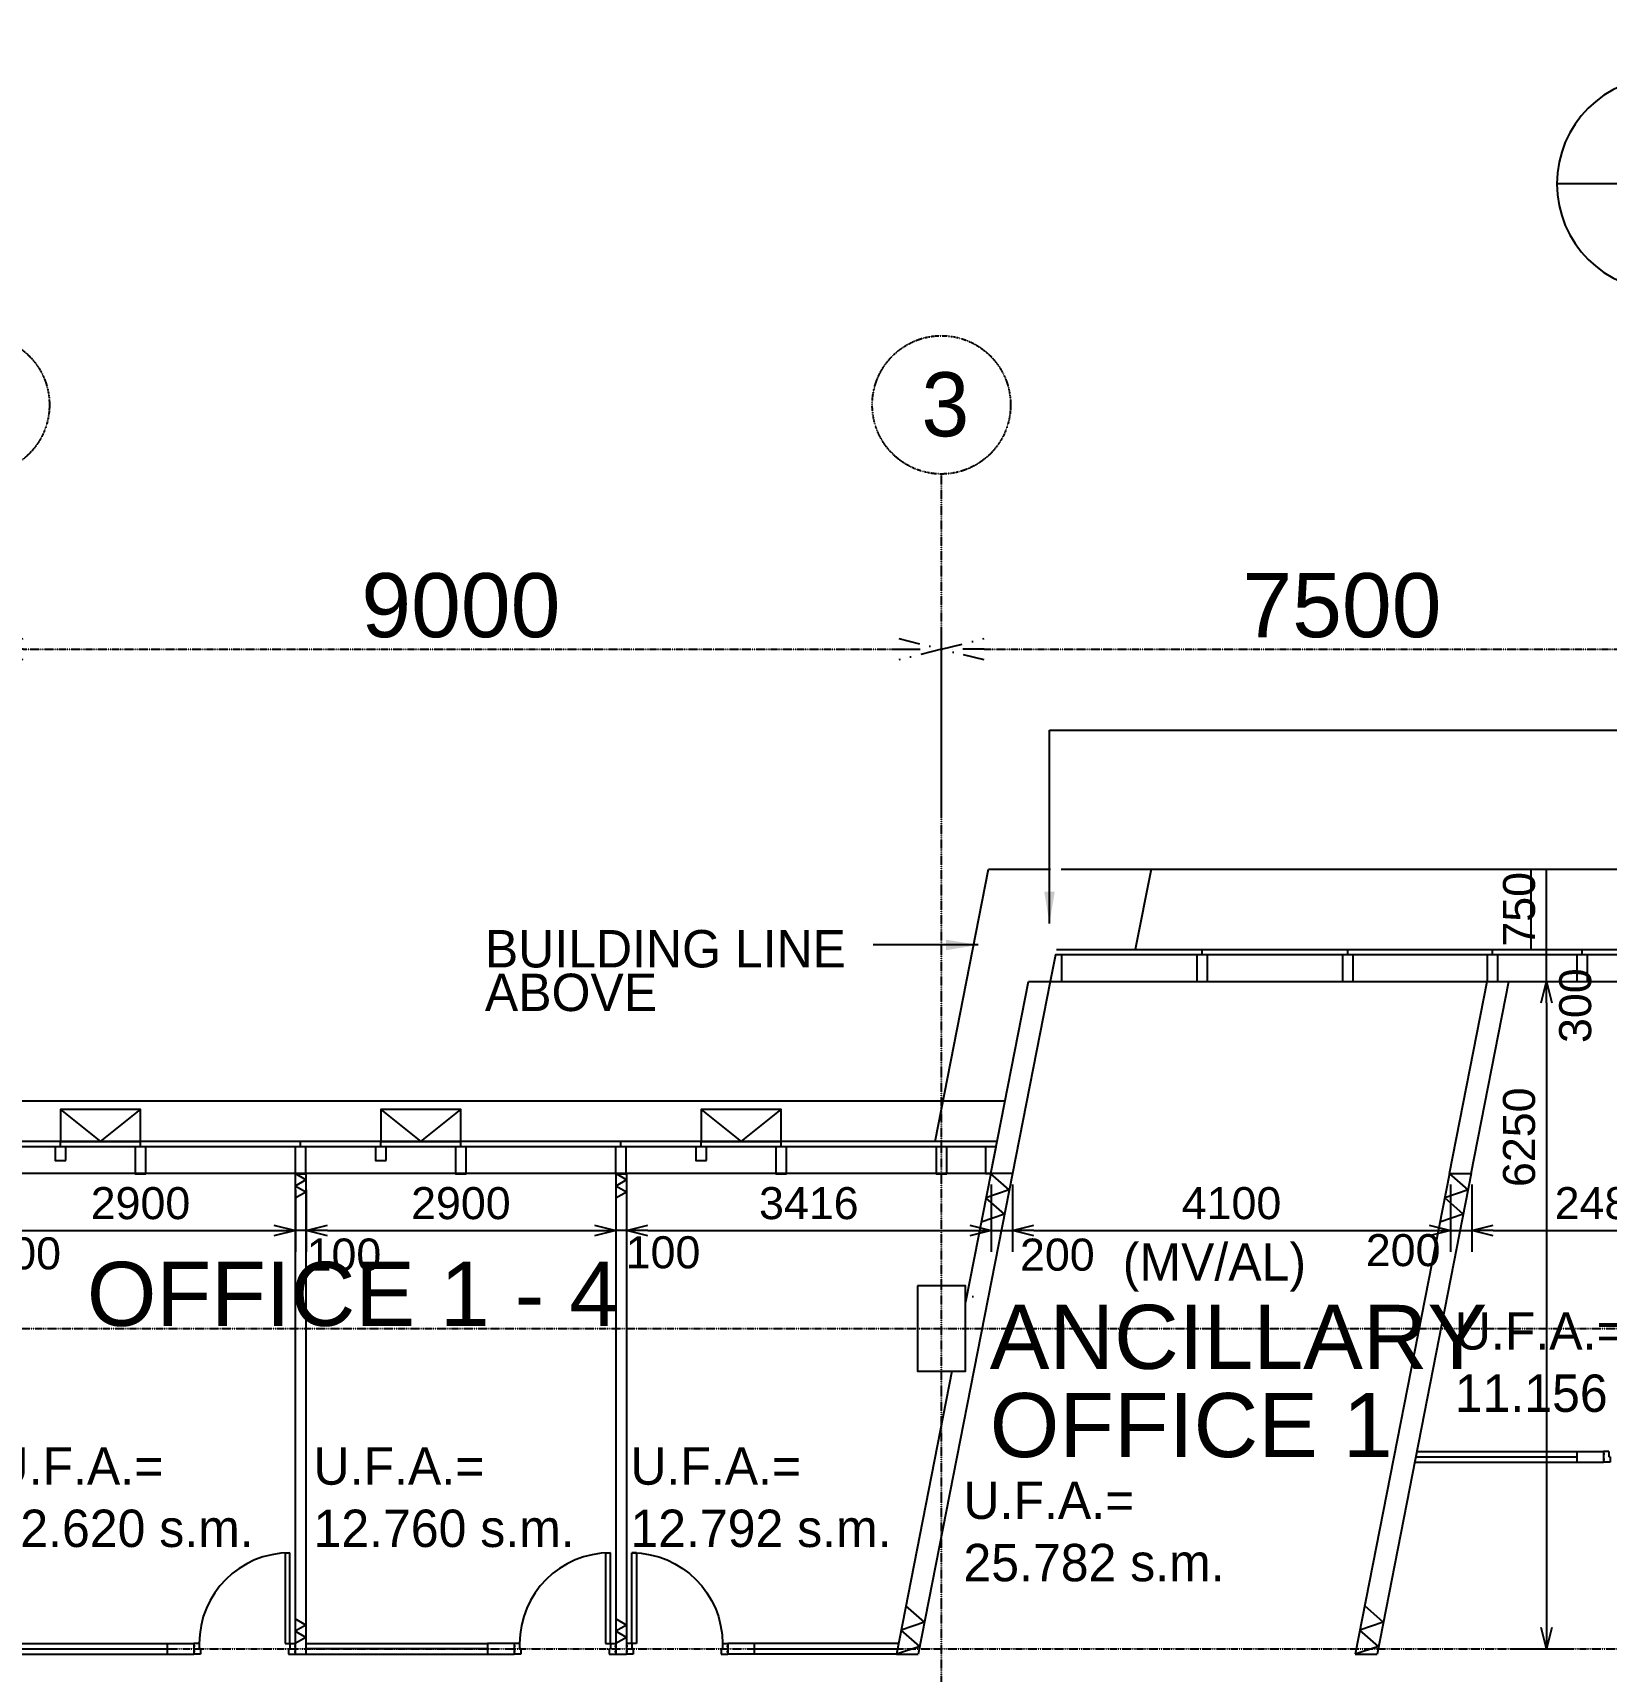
# Model space of a CAD drawing. Header units: millimetres. Extents: x 519 to 50132, y 345 to 55394.
# Drawn here: x 13235 to 27969, y 40055 to 55394 of the extents above; entities that cross this region are included whole.
import ezdxf
from ezdxf.enums import TextEntityAlignment as Align

# ---------------------------------------------------------------- set-up
doc = ezdxf.new("R2010")
doc.units = ezdxf.units.MM
doc.linetypes.add('DASHDOT', pattern=[1, 0.5, -0.25, 0, -0.25])
doc.layers.get('0').update_dxf_attribs({"color": 8})
doc.layers.get('Defpoints').update_dxf_attribs({"color": 8})
for name, color, linetype in [('DLN020__', 8, 'DASHDOT'), ('DLN030', 8, 'Continuous'), ('DLN040__', 8, 'Continuous'), ('DLN041_1', 8, 'Continuous'), ('DLN052__', 8, 'Continuous'), ('DLN061__1', 8, 'Continuous'), ('DLN210__', 8, 'Continuous'), ('DLN220__', 8, 'Continuous'), ('DLN228__', 8, 'Continuous'), ('DLN280__', 8, 'Continuous'), ('DLN314__', 8, 'Continuous'), ('DLN324__', 8, 'Continuous'), ('DLN325__', 8, 'Continuous'), ('FITDOOR', 8, 'Continuous'), ('MARK', 8, 'Continuous')]:
    doc.layers.add(name, color=color, linetype=linetype)
doc.styles.add('A_IAS_GRID$0$Standard', font='txt')
doc.styles.add('ROMANS', font='swissl.ttf')
doc.styles.add('SWIS721LT450', font='swissl.ttf')
doc.styles.add('SWIS721LT750', font='swissl.ttf')
doc.dimstyles.new('INTDIM', dxfattribs={"dimscale": 200, "dimtxt": 2.25, "dimasz": 1.5, "dimexe": 1, "dimexo": 0, "dimgap": 1, "dimtad": 1, "dimdec": 0, "dimrnd": 1, "dimzin": 1, "dimdsep": 46, "dimtxsty": 'SWIS721LT450', "dimcen": 1, "dimclrd": 256, "dimclre": 256, "dimclrt": 256, "dimaunit": 1, "dimadec": 3, "dimazin": 0, "dimtfac": 1, "dimtdec": 0, "dimtix": 1, "dimtmove": 2, "dimatfit": 0, "dimfxl": 1, "dimtolj": 1, "dimtzin": 0, "dimarcsym": 0})

# ---------------------------------------------------------------- blocks, each defined once
blk = doc.blocks.new('DIMARR')
for p, q in [((-1, 0.25), (0, 0)), ((-1, 0), (0, 0)), ((0, 0), (-1, -0.25))]:
    blk.add_line(p, q)
blk = doc.blocks.new('*D240')
at = {"layer": 'Defpoints', "color": 0, "transparency": 16777216}
for p in [(21744, 49623), (12744, 47915), (21744, 47915)]:
    blk.add_point(p, dxfattribs=at)
at = {"layer": 'DLN020__', "lineweight": -2, "transparency": 16777216}
for p, q in [((12744, 48115), (12744, 49823)), ((21744, 48115), (21744, 49823)), ((13144, 49623), (21344, 49623))]:
    blk.add_line(p, q, dxfattribs=at)
at = {"layer": 'DLN020__', "lineweight": -2, "transparency": 16777216, "xscale": 400, "yscale": 400, "zscale": 400, "rotation": 180}
blk.add_blockref('DIMARR', (12744, 49623), dxfattribs=at)
at = {"layer": 'DLN020__', "lineweight": -2, "transparency": 16777216, "xscale": 400, "yscale": 400, "zscale": 400}
blk.add_blockref('DIMARR', (21744, 49623), dxfattribs=at)
at = {"layer": 'DLN020__', "transparency": 16777216, "insert": (17244, 50031), "char_height": 600, "attachment_point": 5, "style": 'SWIS721LT450'}
blk.add_mtext('\\A1;9000', dxfattribs=at)
blk = doc.blocks.new('*D241')
at = {"layer": 'Defpoints', "color": 0, "transparency": 16777216}
for p in [(29244, 49623), (29244, 48215), (21744, 47915)]:
    blk.add_point(p, dxfattribs=at)
at = {"layer": 'DLN020__', "lineweight": -2, "transparency": 16777216}
for p, q in [((21744, 48115), (21744, 49823)), ((29244, 48415), (29244, 49823)), ((22144, 49623), (28844, 49623))]:
    blk.add_line(p, q, dxfattribs=at)
at = {"layer": 'DLN020__', "lineweight": -2, "transparency": 16777216, "xscale": 400, "yscale": 400, "zscale": 400, "rotation": 180}
blk.add_blockref('DIMARR', (21744, 49623), dxfattribs=at)
at = {"layer": 'DLN020__', "lineweight": -2, "transparency": 16777216, "xscale": 400, "yscale": 400, "zscale": 400}
blk.add_blockref('DIMARR', (29244, 49623), dxfattribs=at)
at = {"layer": 'DLN020__', "transparency": 16777216, "insert": (25494, 50031), "char_height": 600, "attachment_point": 5, "style": 'SWIS721LT450'}
blk.add_mtext('\\A1;7500', dxfattribs=at)
blk = doc.blocks.new('*D266')
at = {"layer": 'Defpoints', "color": 0, "transparency": 16777216}
for p in [(12694, 44763), (12794, 44763), (12694, 44181)]:
    blk.add_point(p, dxfattribs=at)
at = {"layer": 'DLN030', "lineweight": -2, "transparency": 16777216}
for p, q in [((12694, 44563), (12694, 43981)), ((12794, 44563), (12794, 43981)), ((12794, 44181), (12694, 44181))]:
    blk.add_line(p, q, dxfattribs=at)
at = {"layer": 'DLN030', "transparency": 16777216, "insert": (13150, 43965), "char_height": 300, "attachment_point": 5, "style": 'SWIS721LT450'}
blk.add_mtext('\\A1;100', dxfattribs=at)
blk = doc.blocks.new('*D267')
at = {"layer": 'Defpoints', "color": 0, "transparency": 16777216}
for p in [(12794, 44763), (15694, 44763), (15694, 44181)]:
    blk.add_point(p, dxfattribs=at)
at = {"layer": 'DLN030', "lineweight": -2, "transparency": 16777216}
for p, q in [((12794, 44563), (12794, 43981)), ((15694, 44563), (15694, 43981)), ((12994, 44181), (15494, 44181))]:
    blk.add_line(p, q, dxfattribs=at)
at = {"layer": 'DLN030', "lineweight": -2, "transparency": 16777216, "xscale": 200, "yscale": 200, "zscale": 200, "rotation": 180}
blk.add_blockref('DIMARR', (12794, 44181), dxfattribs=at)
at = {"layer": 'DLN030', "lineweight": -2, "transparency": 16777216, "xscale": 200, "yscale": 200, "zscale": 200}
blk.add_blockref('DIMARR', (15694, 44181), dxfattribs=at)
at = {"layer": 'DLN030', "transparency": 16777216, "insert": (14244, 44435), "char_height": 300, "attachment_point": 5, "style": 'SWIS721LT450'}
blk.add_mtext('\\A1;2900', dxfattribs=at)
blk = doc.blocks.new('*D268')
at = {"layer": 'Defpoints', "color": 0, "transparency": 16777216}
for p in [(15694, 44763), (15794, 44763), (15694, 44181)]:
    blk.add_point(p, dxfattribs=at)
at = {"layer": 'DLN030', "lineweight": -2, "transparency": 16777216}
for p, q in [((15694, 44563), (15694, 43981)), ((15794, 44563), (15794, 43981)), ((15794, 44181), (15694, 44181))]:
    blk.add_line(p, q, dxfattribs=at)
at = {"layer": 'DLN030', "transparency": 16777216, "insert": (16149, 43954), "char_height": 300, "attachment_point": 5, "style": 'SWIS721LT450'}
blk.add_mtext('\\A1;100', dxfattribs=at)
blk = doc.blocks.new('*D269')
at = {"layer": 'Defpoints', "color": 0, "transparency": 16777216}
for p in [(15794, 44763), (18694, 44763), (18694, 44181)]:
    blk.add_point(p, dxfattribs=at)
at = {"layer": 'DLN030', "lineweight": -2, "transparency": 16777216}
for p, q in [((15794, 44563), (15794, 43981)), ((18694, 44563), (18694, 43981)), ((15994, 44181), (18494, 44181))]:
    blk.add_line(p, q, dxfattribs=at)
at = {"layer": 'DLN030', "lineweight": -2, "transparency": 16777216, "xscale": 200, "yscale": 200, "zscale": 200, "rotation": 180}
blk.add_blockref('DIMARR', (15794, 44181), dxfattribs=at)
at = {"layer": 'DLN030', "lineweight": -2, "transparency": 16777216, "xscale": 200, "yscale": 200, "zscale": 200}
blk.add_blockref('DIMARR', (18694, 44181), dxfattribs=at)
at = {"layer": 'DLN030', "transparency": 16777216, "insert": (17244, 44435), "char_height": 300, "attachment_point": 5, "style": 'SWIS721LT450'}
blk.add_mtext('\\A1;2900', dxfattribs=at)
blk = doc.blocks.new('*D270')
at = {"layer": 'Defpoints', "color": 0, "transparency": 16777216}
for p in [(18694, 44763), (18794, 44763), (18694, 44181)]:
    blk.add_point(p, dxfattribs=at)
at = {"layer": 'DLN030', "lineweight": -2, "transparency": 16777216}
for p, q in [((18694, 44563), (18694, 43981)), ((18794, 44563), (18794, 43981)), ((18794, 44181), (18694, 44181))]:
    blk.add_line(p, q, dxfattribs=at)
at = {"layer": 'DLN030', "transparency": 16777216, "insert": (19137, 43975), "char_height": 300, "attachment_point": 5, "style": 'SWIS721LT450'}
blk.add_mtext('\\A1;100', dxfattribs=at)
blk = doc.blocks.new('*D271')
at = {"layer": 'Defpoints', "color": 0, "transparency": 16777216}
for p in [(18794, 44763), (22210, 44763), (22210, 44181)]:
    blk.add_point(p, dxfattribs=at)
at = {"layer": 'DLN030', "lineweight": -2, "transparency": 16777216}
for p, q in [((18794, 44563), (18794, 43981)), ((22210, 44563), (22210, 43981)), ((18994, 44181), (22010, 44181))]:
    blk.add_line(p, q, dxfattribs=at)
at = {"layer": 'DLN030', "lineweight": -2, "transparency": 16777216, "xscale": 200, "yscale": 200, "zscale": 200, "rotation": 180}
blk.add_blockref('DIMARR', (18794, 44181), dxfattribs=at)
at = {"layer": 'DLN030', "lineweight": -2, "transparency": 16777216, "xscale": 200, "yscale": 200, "zscale": 200}
blk.add_blockref('DIMARR', (22210, 44181), dxfattribs=at)
at = {"layer": 'DLN030', "transparency": 16777216, "insert": (20502, 44435), "char_height": 300, "attachment_point": 5, "style": 'SWIS721LT450'}
blk.add_mtext('\\A1;3416', dxfattribs=at)
blk = doc.blocks.new('*D272')
at = {"layer": 'Defpoints', "color": 0, "transparency": 16777216}
for p in [(26710, 44763), (29194, 44763), (29194, 44181)]:
    blk.add_point(p, dxfattribs=at)
at = {"layer": 'DLN030', "lineweight": -2, "transparency": 16777216}
for p, q in [((26710, 44563), (26710, 43981)), ((29194, 44563), (29194, 43981)), ((26910, 44181), (28994, 44181))]:
    blk.add_line(p, q, dxfattribs=at)
at = {"layer": 'DLN030', "lineweight": -2, "transparency": 16777216, "xscale": 200, "yscale": 200, "zscale": 200, "rotation": 180}
blk.add_blockref('DIMARR', (26710, 44181), dxfattribs=at)
at = {"layer": 'DLN030', "lineweight": -2, "transparency": 16777216, "xscale": 200, "yscale": 200, "zscale": 200}
blk.add_blockref('DIMARR', (29194, 44181), dxfattribs=at)
at = {"layer": 'DLN030', "transparency": 16777216, "insert": (27952, 44435), "char_height": 300, "attachment_point": 5, "style": 'SWIS721LT450'}
blk.add_mtext('\\A1;2484', dxfattribs=at)
blk = doc.blocks.new('*D339')
at = {"layer": 'Defpoints', "color": 0, "transparency": 16777216}
for p in [(22210, 44813), (22410, 44813), (22410, 44181)]:
    blk.add_point(p, dxfattribs=at)
at = {"layer": 'DLN030', "lineweight": -2, "transparency": 16777216}
for p, q in [((22210, 44613), (22210, 43981)), ((22410, 44613), (22410, 43981)), ((22210, 44181), (22410, 44181))]:
    blk.add_line(p, q, dxfattribs=at)
at = {"layer": 'DLN030', "transparency": 16777216, "insert": (22829, 43953), "char_height": 300, "attachment_point": 5, "style": 'SWIS721LT450'}
blk.add_mtext('\\A1;200', dxfattribs=at)
blk = doc.blocks.new('*D340')
at = {"layer": 'Defpoints', "color": 0, "transparency": 16777216}
for p in [(22410, 44813), (26510, 44813), (26510, 44181)]:
    blk.add_point(p, dxfattribs=at)
at = {"layer": 'DLN030', "lineweight": -2, "transparency": 16777216}
for p, q in [((22410, 44613), (22410, 43981)), ((26510, 44613), (26510, 43981)), ((22610, 44181), (26310, 44181))]:
    blk.add_line(p, q, dxfattribs=at)
at = {"layer": 'DLN030', "lineweight": -2, "transparency": 16777216, "xscale": 200, "yscale": 200, "zscale": 200, "rotation": 180}
blk.add_blockref('DIMARR', (22410, 44181), dxfattribs=at)
at = {"layer": 'DLN030', "lineweight": -2, "transparency": 16777216, "xscale": 200, "yscale": 200, "zscale": 200}
blk.add_blockref('DIMARR', (26510, 44181), dxfattribs=at)
at = {"layer": 'DLN030', "transparency": 16777216, "insert": (24460, 44435), "char_height": 300, "attachment_point": 5, "style": 'SWIS721LT450'}
blk.add_mtext('\\A1;4100', dxfattribs=at)
blk = doc.blocks.new('*D341')
at = {"layer": 'Defpoints', "color": 0, "transparency": 16777216}
for p in [(26510, 44813), (26710, 44813), (26710, 44181)]:
    blk.add_point(p, dxfattribs=at)
at = {"layer": 'DLN030', "lineweight": -2, "transparency": 16777216}
for p, q in [((26510, 44613), (26510, 43981)), ((26710, 44613), (26710, 43981)), ((26510, 44181), (26710, 44181))]:
    blk.add_line(p, q, dxfattribs=at)
at = {"layer": 'DLN030', "transparency": 16777216, "insert": (26067, 43995), "char_height": 300, "attachment_point": 5, "style": 'SWIS721LT450'}
blk.add_mtext('\\A1;200', dxfattribs=at)
blk = doc.blocks.new('*D351')
at = {"layer": 'Defpoints', "color": 0, "transparency": 16777216}
for p in [(26873, 46513), (26873, 40263), (27408, 40263)]:
    blk.add_point(p, dxfattribs=at)
at = {"layer": 'DLN030', "lineweight": -2, "transparency": 16777216}
for p, q in [((27073, 46513), (27608, 46513)), ((27408, 46313), (27408, 40463)), ((27073, 40263), (27608, 40263))]:
    blk.add_line(p, q, dxfattribs=at)
at = {"layer": 'DLN030', "lineweight": -2, "transparency": 16777216, "xscale": 200, "yscale": 200, "zscale": 200}
for p, rotation in [((27408, 46513), 90), ((27408, 40263), 270)]:
    blk.add_blockref('DIMARR', p, dxfattribs=dict(at, rotation=rotation))
at = {"layer": 'DLN030', "transparency": 16777216, "insert": (27154, 45054), "char_height": 300, "attachment_point": 5, "rotation": 90, "style": 'SWIS721LT450'}
blk.add_mtext('\\A1;6250', dxfattribs=at)
blk = doc.blocks.new('*D352')
at = {"layer": 'Defpoints', "color": 0, "transparency": 16777216}
for p in [(26873, 46813), (27408, 46813), (26873, 46513)]:
    blk.add_point(p, dxfattribs=at)
at = {"layer": 'DLN030', "lineweight": -2, "transparency": 16777216}
for p, q in [((27073, 46813), (27608, 46813)), ((27408, 46513), (27408, 46813)), ((27073, 46513), (27608, 46513))]:
    blk.add_line(p, q, dxfattribs=at)
at = {"layer": 'DLN030', "transparency": 16777216, "insert": (27680, 46286), "char_height": 300, "attachment_point": 5, "rotation": 90, "style": 'SWIS721LT450'}
blk.add_mtext('\\A1;300', dxfattribs=at)
blk = doc.blocks.new('*D353')
at = {"layer": 'Defpoints', "color": 0, "transparency": 16777216}
for p in [(26873, 47563), (27408, 47563), (26873, 46813)]:
    blk.add_point(p, dxfattribs=at)
at = {"layer": 'DLN030', "lineweight": -2, "transparency": 16777216}
for p, q in [((27073, 47563), (27608, 47563)), ((27408, 46813), (27408, 47563)), ((27073, 46813), (27608, 46813))]:
    blk.add_line(p, q, dxfattribs=at)
at = {"layer": 'DLN030', "transparency": 16777216, "insert": (27154, 47188), "char_height": 300, "attachment_point": 5, "rotation": 90, "style": 'SWIS721LT450'}
blk.add_mtext('\\A1;750', dxfattribs=at)
blk = doc.blocks.new('DR1CR2')
at = {"layer": 'FITDOOR'}
for p, q in [((-50, 0), (-50, -50)), ((-50, 0), (0, 0)), ((0, 0), (0, -25)), ((-62.5, -50), (-50, -50)), ((-62.5, -50), (-62.5, -100)), ((-62.5, -100), (0, -100)), ((-12, -25), (0, -25)), ((-12, -75), (0, -75)), ((0, -75), (0, -100))]:
    blk.add_line(p, q, dxfattribs=at)
blk = doc.blocks.new('DR1AD')
at = {"layer": 'FITDOOR'}
for p, q in [((-45, 1), (0, 1)), ((-45, 1), (-45, 0)), ((0, 0), (0, 1)), ((-45, 0), (0, 0))]:
    blk.add_line(p, q, dxfattribs=at)
blk = doc.blocks.new('DR1AM')
at = {"layer": 'FITDOOR'}
blk.add_arc((0, 0), 1, 90, 180, dxfattribs=at)
blk = doc.blocks.new('DR1CL2')
at = {"layer": 'FITDOOR'}
for p, q in [((50, 0), (0, 0)), ((0, 0), (0, -25)), ((50, 0), (50, -50)), ((12, -25), (0, -25)), ((0, -75), (0, -100)), ((12, -75), (0, -75)), ((62.5, -100), (0, -100)), ((62.5, -50), (50, -50)), ((62.5, -50), (62.5, -100))]:
    blk.add_line(p, q, dxfattribs=at)
blk = doc.blocks.new('*X35')
for p, q in [((75812, 55112), (75922, 55112)), ((75825, 55125), (75922, 55125)), ((75837, 55138), (75922, 55138)), ((75850, 55150), (75922, 55150)), ((75862, 55162), (75922, 55162)), ((75875, 55175), (75922, 55175)), ((75887, 55188), (75922, 55188)), ((75900, 55200), (75922, 55200)), ((75912, 55212), (75922, 55212)), ((75700, 55000), (75922, 55000)), ((75712, 55012), (75922, 55012)), ((75725, 55025), (75922, 55025)), ((75737, 55038), (75922, 55038)), ((75750, 55050), (75922, 55050)), ((75762, 55062), (75922, 55062)), ((75775, 55075), (75922, 55075)), ((75787, 55088), (75922, 55088)), ((75800, 55100), (75922, 55100)), ((75587, 54888), (75732, 54888)), ((75600, 54900), (75788, 54900)), ((75612, 54912), (75922, 54912)), ((75625, 54925), (75922, 54925)), ((75637, 54938), (75922, 54938)), ((75650, 54950), (75922, 54950)), ((75662, 54962), (75922, 54962)), ((75675, 54975), (75922, 54975)), ((75687, 54988), (75922, 54988)), ((75462, 54762), (75473, 54762)), ((75475, 54775), (75490, 54775)), ((75487, 54788), (75508, 54788)), ((75500, 54800), (75528, 54800)), ((75512, 54812), (75549, 54812)), ((75525, 54825), (75571, 54825)), ((75537, 54838), (75596, 54838)), ((75550, 54850), (75623, 54850)), ((75562, 54862), (75654, 54862)), ((75575, 54875), (75689, 54875)), ((75350, 54650), (75353, 54650)), ((75362, 54662), (75364, 54662)), ((75375, 54675), (75375, 54675)), ((75400, 54700), (75400, 54700)), ((75412, 54712), (75413, 54712)), ((75425, 54725), (75427, 54725)), ((75437, 54738), (75441, 54738)), ((75450, 54750), (75457, 54750)), ((75237, 54538), (75273, 54538)), ((75250, 54550), (75280, 54550)), ((75262, 54562), (75288, 54562)), ((75275, 54575), (75296, 54575)), ((75287, 54588), (75305, 54588)), ((75300, 54600), (75313, 54600)), ((75312, 54612), (75323, 54612)), ((75325, 54625), (75332, 54625)), ((75337, 54638), (75342, 54638)), ((75125, 54425), (75220, 54425)), ((75137, 54438), (75225, 54438)), ((75150, 54450), (75230, 54450)), ((75162, 54462), (75235, 54462)), ((75175, 54475), (75241, 54475)), ((75187, 54488), (75247, 54488)), ((75200, 54500), (75253, 54500)), ((75212, 54512), (75259, 54512)), ((75225, 54525), (75266, 54525)), ((75012, 54312), (75188, 54312)), ((75025, 54325), (75190, 54325)), ((75037, 54338), (75193, 54338)), ((75050, 54350), (75196, 54350)), ((75062, 54362), (75200, 54362)), ((75075, 54375), (75203, 54375)), ((75087, 54388), (75207, 54388)), ((75100, 54400), (75211, 54400)), ((75112, 54412), (75215, 54412)), ((74887, 54188), (75173, 54188)), ((74900, 54200), (75173, 54200)), ((74912, 54212), (75174, 54212)), ((74925, 54225), (75175, 54225)), ((74937, 54238), (75176, 54238)), ((74950, 54250), (75178, 54250)), ((74962, 54262), (75179, 54262)), ((74975, 54275), (75181, 54275)), ((74987, 54288), (75183, 54288)), ((75000, 54300), (75185, 54300)), ((74862, 54162), (75172, 54162)), ((74874, 54150), (75172, 54150)), ((74875, 54175), (75172, 54175)), ((74886, 54138), (75173, 54138)), ((74899, 54125), (75173, 54125)), ((74911, 54112), (75174, 54112)), ((74924, 54100), (75175, 54100)), ((74936, 54088), (75176, 54088)), ((74949, 54075), (75177, 54075)), ((74961, 54062), (75179, 54062)), ((74974, 54050), (75181, 54050)), ((74986, 54038), (75183, 54038)), ((74999, 54025), (75185, 54025)), ((75011, 54012), (75187, 54012)), ((75024, 54000), (75190, 54000)), ((75036, 53988), (75193, 53988)), ((75049, 53975), (75196, 53975)), ((75061, 53962), (75199, 53962)), ((75074, 53950), (75203, 53950)), ((75086, 53938), (75207, 53938)), ((75099, 53925), (75211, 53925)), ((75111, 53912), (75215, 53912)), ((75124, 53900), (75220, 53900)), ((75136, 53888), (75224, 53888)), ((75149, 53875), (75229, 53875)), ((75161, 53862), (75235, 53862)), ((75174, 53850), (75240, 53850)), ((75186, 53838), (75246, 53838)), ((75199, 53825), (75252, 53825)), ((75211, 53812), (75259, 53812)), ((75224, 53800), (75266, 53800)), ((75236, 53788), (75273, 53788)), ((75249, 53775), (75280, 53775)), ((75261, 53762), (75288, 53762)), ((75274, 53750), (75296, 53750)), ((75286, 53738), (75304, 53738)), ((75299, 53725), (75313, 53725)), ((75311, 53712), (75322, 53712)), ((75324, 53700), (75332, 53700)), ((75336, 53688), (75342, 53688)), ((75349, 53675), (75352, 53675)), ((75361, 53662), (75363, 53662)), ((75374, 53650), (75374, 53650)), ((75399, 53625), (75399, 53625)), ((75411, 53612), (75412, 53612)), ((75424, 53600), (75426, 53600)), ((75436, 53588), (75440, 53588)), ((75449, 53575), (75456, 53575)), ((75461, 53562), (75472, 53562)), ((75474, 53550), (75489, 53550)), ((75486, 53538), (75507, 53538)), ((75499, 53525), (75527, 53525)), ((75511, 53512), (75548, 53512)), ((75524, 53500), (75570, 53500)), ((75536, 53488), (75595, 53488)), ((75549, 53475), (75622, 53475)), ((75561, 53462), (75652, 53462)), ((75574, 53450), (75687, 53450)), ((75586, 53438), (75729, 53438)), ((75599, 53425), (75784, 53425)), ((75611, 53412), (75900, 53412)), ((75624, 53400), (75922, 53400)), ((75636, 53388), (75922, 53388)), ((75649, 53375), (75922, 53375)), ((75661, 53362), (75922, 53362)), ((75674, 53350), (75922, 53350)), ((75686, 53338), (75922, 53338)), ((75699, 53325), (75922, 53325)), ((75711, 53312), (75922, 53312)), ((75724, 53300), (75922, 53300)), ((75736, 53288), (75922, 53288)), ((75749, 53275), (75922, 53275)), ((75761, 53262), (75922, 53262)), ((75774, 53250), (75922, 53250)), ((75786, 53238), (75922, 53238)), ((75799, 53225), (75922, 53225)), ((75811, 53212), (75922, 53212)), ((75824, 53200), (75922, 53200)), ((75836, 53188), (75922, 53188)), ((75849, 53175), (75922, 53175)), ((75861, 53162), (75922, 53162)), ((75874, 53150), (75922, 53150)), ((75886, 53138), (75922, 53138)), ((75899, 53125), (75922, 53125)), ((75911, 53112), (75922, 53112))]:
    blk.add_line(p, q)
blk = doc.blocks.new('SECUR')
at = {"layer": 'MARK'}
for p, q in [((0, 3.414), (0, 3)), ((1.414, 2), (0, 3.414)), ((1, 2), (-1, 2)), ((1.414, 2), (0, 0.586)), ((0, 1), (0, 0))]:
    blk.add_line(p, q, dxfattribs=at)
for start, end in [(90, 270), (270, 90)]:
    blk.add_arc((0, 2), 1, start, end, dxfattribs=at)
at = {"layer": 'MARK', "xscale": 0.001333333333604969, "yscale": 0.001333333333604969, "zscale": 0.001333333333604969, "rotation": 180}
blk.add_blockref('*X35', (101.23, 74.216), dxfattribs=at)
at = {"layer": 'MARK', "style": 'ROMANS'}
for tag, height, p in [('SECUR1', 0.8, (0, 2.5)), ('SECUR2', 0.267, (0, 1.5))]:
    blk.add_attdef(tag, text='', height=height, dxfattribs=at).set_placement(p, align=Align.MIDDLE)
blk = doc.blocks.new('MAGENTA')
at = {"layer": 'DLN314__'}
blk.add_line((-212508, -468222), (-212508, -468172), dxfattribs=at)
blk.add_lwpolyline([(-212458, -468472), (-212458, -468222), (-212558, -468222), (-212558, -468472)], close=True, dxfattribs=at)
blk = doc.blocks.new('w')
at = {"layer": 'DLN061__1'}
for p, q in [((-380707, -515975), (-380854, -515719)), ((-380707, -515975), (-380559, -515719)), ((-380411, -515975), (-380559, -515719)), ((-380411, -515975), (-380263, -515719))]:
    blk.add_line(p, q, dxfattribs=at)
blk = doc.blocks.new('A$C75032E79')
at = {"layer": 'DLN314__', "ltscale": 0.05}
blk.add_lwpolyline([(-750, 0), (0, 0), (0, 300), (-750, 300)], close=True, dxfattribs=at)
blk.add_lwpolyline([(-750, 300), (-375, 0), (0, 300)], dxfattribs=at)
blk = doc.blocks.new('MAGETA-2')
at = {"layer": 'DLN314__'}
blk.add_line((-211908, -468637), (-211908, -468587), dxfattribs=at)
blk.add_lwpolyline([(-211858, -468762), (-211858, -468637), (-211958, -468637), (-211958, -468762)], close=True, dxfattribs=at)

msp = doc.modelspace()

# ---------------------------------------------------------------- linework, layer by layer
at = {"layer": 'DLN020__'}
for p, q in [((21743.8, 4513.1), (21743.8, 51263.1)), ((1814.6, 43263.1), (45493.8, 43263.1)), ((1814.6, 40263.1), (45493.8, 40263.1))]:
    msp.add_line(p, q, dxfattribs=at)
for centre in [(12743.8, 51910.7), (21743.8, 51910.7)]:
    msp.add_circle(centre, 647.6, dxfattribs=at)
at = {"layer": 'DLN210__'}
for p, q in [((22863.8, 47563.1), (38143.8, 47563.1)), ((23706.3, 47563.1), (23559.2, 46813.1)), ((27265.3, 46813.1), (27265.3, 47563.1))]:
    msp.add_line(p, q, dxfattribs=at)
at = {"layer": 'DLN220__', "ltscale": 0.05}
for p, q in [((21683.8, 45013.1), (22183.8, 47563.1)), ((22183.8, 47563.1), (22763.8, 47563.1)), ((21322.6, 40213.1), (21526.4, 40213.1))]:
    msp.add_line(p, q, dxfattribs=at)
at = {"layer": 'DLN220__'}
for p, q in [((15693.8, 44713.1), (15693.8, 40213.1)), ((15793.8, 44713.1), (15793.8, 40213.1)), ((18693.8, 44713.1), (18693.8, 40213.1)), ((18793.8, 44713.1), (18793.8, 40213.1)), ((22408.8, 44713.1), (21526.4, 40213.1)), ((22205, 44713.1), (21968.8, 43508.6)), ((26501.1, 44713.1), (25618.8, 40213.1)), ((26705, 44713.1), (25822.6, 40213.1)), ((21842.2, 42863.1), (21322.6, 40213.1)), ((27693.8, 42113.1), (27943.8, 42113.1)), ((27693.8, 42113.1), (27693.8, 42013.1)), ((27943.8, 42113.1), (27943.8, 42013.1)), ((27943.8, 42113.1), (27943.8, 42013.1)), ((27943.8, 42113.1), (27943.8, 42013.1)), ((27693.8, 42013.1), (27943.8, 42013.1)), ((14493.8, 40313.1), (14743.8, 40313.1)), ((14493.8, 40313.1), (14493.8, 40213.1)), ((14493.8, 40213.1), (14743.8, 40213.1)), ((14743.8, 40313.1), (14743.8, 40213.1)), ((14743.8, 40313.1), (14743.8, 40213.1)), ((15693.8, 40213.1), (15793.8, 40213.1)), ((17493.8, 40313.1), (17493.8, 40213.1)), ((17743.8, 40313.1), (17493.8, 40313.1)), ((17493.8, 40213.1), (17743.8, 40213.1)), ((17743.8, 40313.1), (17743.8, 40213.1)), ((17743.8, 40313.1), (17743.8, 40213.1)), ((18693.8, 40213.1), (18793.8, 40213.1)), ((19743.8, 40313.1), (19743.8, 40213.1)), ((19993.8, 40313.1), (19743.8, 40313.1)), ((19743.8, 40313.1), (19743.8, 40213.1)), ((19993.8, 40213.1), (19743.8, 40213.1)), ((19993.8, 40213.1), (19993.8, 40313.1)), ((25618.8, 40213.1), (25822.6, 40213.1))]:
    msp.add_line(p, q, dxfattribs=at)
at = {"layer": 'DLN228__'}
msp.add_lwpolyline([(22031.1, 43563.1), (22043.8, 43563.1)], dxfattribs=at)
at = {"layer": 'DLN280__'}
for p, q in [((26501.1, 44713.1), (26854.1, 46513.1)), ((26705, 44713.1), (27057.9, 46513.1)), ((26854.1, 46513.1), (27057.9, 46513.1)), ((26501.1, 44713.1), (26705, 44713.1))]:
    msp.add_line(p, q, dxfattribs=at)
for points in [[(22557.9, 46513.1), (22761.7, 46513.1), (22408.8, 44713.1), (22205, 44713.1)], [(21518.8, 43663.1), (21518.8, 42863.1), (21968.8, 42863.1), (21968.8, 43663.1)]]:
    msp.add_lwpolyline(points, close=True, dxfattribs=at)
at = {"layer": 'DLN314__'}
for p, q in [((22820.5, 46813.1), (38043.8, 46813.1)), ((22820.5, 46813.1), (26912.9, 46813.1)), ((38043.8, 46763.1), (22870.5, 46763.1)), ((22761.7, 46513.1), (38043.8, 46513.1)), ((22338.3, 45393.1), (7613.8, 45393.1)), ((22263.8, 45013.1), (7993.8, 45013.1)), ((22155, 44963.1), (8043.8, 44963.1)), ((22205, 44713.1), (8293.8, 44713.1))]:
    msp.add_line(p, q, dxfattribs=at)
for points in [[(22870.5, 46513.1), (22870.5, 46763.1), (22810.7, 46763.1), (22761.7, 46513.1)], [(22205, 44713.1), (22255, 44963.1), (22155, 44963.1), (22155, 44713.1)]]:
    msp.add_lwpolyline(points, close=True, dxfattribs=at)
at = {"layer": 'DLN324__'}
for p, q in [((26185.3, 42063.1), (27693.8, 42063.1)), ((26195.1, 42113.1), (27693.8, 42113.1)), ((26175.5, 42013.1), (27693.8, 42013.1)), ((12793.8, 40313.1), (14493.8, 40313.1)), ((12793.8, 40263.1), (14493.8, 40263.1)), ((12793.8, 40213.1), (14493.8, 40213.1)), ((15793.8, 40313.1), (17493.8, 40313.1)), ((17493.8, 40263.1), (15793.8, 40263.1)), ((15793.8, 40213.1), (17493.8, 40213.1)), ((21342.2, 40313.1), (19993.8, 40313.1)), ((19993.8, 40263.1), (21332.4, 40263.1)), ((21322.6, 40213.1), (19993.8, 40213.1))]:
    msp.add_line(p, q, dxfattribs=at)

# ---------------------------------------------------------------- block references
at = {"layer": 'DLN052__', "ltscale": 0.05, "xscale": 1000, "yscale": 1000, "zscale": 1000}
msp.add_blockref('SECUR', (28506.8, 51980), dxfattribs=at).add_auto_attribs({'SECUR1': 'A', 'SECUR2': '-'})
at = {"layer": 'DLN061__1'}
for p, xscale, yscale, zscale, rotation in [((-185759.1, 193253.4), 0.390625, 0.390625, 0.390625, 90), ((-182759.1, 193253.4), 0.390625, 0.390625, 0.390625, 90), ((-316009.5, 413767.3), 0.7812500000155164, 0.7812500000155164, 0.7812500000155164, 78.90627698967424), ((-311713.3, 413767.3), 0.7812500000155164, 0.7812500000155164, 0.7812500000155164, 78.90627698967424), ((-316802.9, 409720.5), 0.7812500000155164, 0.7812500000155164, 0.7812500000155164, 78.90627698967424), ((-312506.8, 409720.5), 0.7812500000155164, 0.7812500000155164, 0.7812500000155164, 78.90627698967424), ((-185759.1, 189084.3), 0.390625, 0.390625, 0.390625, 90), ((-182759.1, 189084.3), 0.390625, 0.390625, 0.390625, 90)]:
    msp.add_blockref('w', p, dxfattribs=dict(at, xscale=xscale, yscale=yscale, zscale=zscale, rotation=rotation))
at = {"layer": 'DLN314__'}
for name, p in [('MAGENTA', (236692.2, 514985)), ('MAGENTA', (238056.3, 514985)), ('MAGENTA', (239411.6, 514985)), ('MAGENTA', (240251.3, 514985)), ('MAGETA-2', (225401.6, 513599.9)), ('MAGENTA', (226751.3, 513185)), ('MAGENTA', (228251.3, 513185)), ('MAGETA-2', (228401.6, 513599.9)), ('MAGENTA', (229751.3, 513185)), ('MAGENTA', (231251.3, 513185)), ('MAGETA-2', (231401.6, 513599.9)), ('MAGENTA', (232751.3, 513185)), ('MAGENTA', (234251.3, 513185))]:
    msp.add_blockref(name, p, dxfattribs=at)
at = {"layer": 'DLN314__', "ltscale": 0.05}
for p in [(14243.8, 45013.1), (17243.8, 45013.1), (20243.8, 45013.1)]:
    msp.add_blockref('A$C75032E79', p, dxfattribs=at)
at = {"layer": 'DLN325__'}
for name, p in [('DR1CL2', (27943.8, 42113.1)), ('DR1CL2', (14743.8, 40313.1)), ('DR1CR2', (15693.8, 40313.1)), ('DR1CL2', (17743.8, 40313.1)), ('DR1CR2', (18693.8, 40313.1))]:
    msp.add_blockref(name, p, dxfattribs=at)
at = {"layer": 'DLN325__', "yscale": 850, "zscale": 850}
for p, xscale in [((15643.8, 40313.1), 850), ((18643.8, 40313.1), 850), ((18843.8, 40313.1), -850)]:
    msp.add_blockref('DR1AM', p, dxfattribs=dict(at, xscale=xscale))
at = {"layer": 'DLN325__', "yscale": 850}
for p in [(15643.8, 40313.1), (18643.8, 40313.1)]:
    msp.add_blockref('DR1AD', p, dxfattribs=at)
at = {"layer": 'DLN325__', "xscale": -1, "yscale": 850}
msp.add_blockref('DR1AD', (18843.8, 40313.1), dxfattribs=at)
at = {"layer": 'DLN325__', "xscale": -1}
for name, p in [('DR1CR2', (18793.8, 40313.1)), ('DR1CL2', (19743.8, 40313.1))]:
    msp.add_blockref(name, p, dxfattribs=at)

# ---------------------------------------------------------------- texts
at = {"layer": 'DLN020__', "insert": (21557.1, 52216), "char_height": 600, "width": 17069.008, "attachment_point": 1, "style": 'A_IAS_GRID$0$Standard'}
msp.add_mtext('3', dxfattribs=at)
at = {"layer": 'DLN040__', "insert": (17468.7, 46230.5), "char_height": 350, "width": 4053.594, "attachment_point": 7, "line_spacing_factor": 0.7, "style": 'SWIS721LT750'}
msp.add_mtext('{\\fUnivers|b0|i0|c0|p34;BUILDING LINE ABOVE}', dxfattribs=at)
at = {"layer": 'DLN041_1', "style": 'SWIS721LT750'}
for s, p in [('OFFICE 1 - 4', (13741.8, 43287.8)), ('ANCILLARY', (22196.2, 42885.1)), ('OFFICE 1', (22196.2, 42059.3))]:
    msp.add_text(s, height=600, dxfattribs=at).set_placement(p)
at = {"layer": 'DLN041_1', "char_height": 350, "attachment_point": 7, "style": 'SWIS721LT750'}
for s, insert, width in [('{\\fUnivers|b0|i0|c0|p34;(MV/AL)}', (23441.7, 43607), 9007.441), ('{\\fUnivers|b0|i0|c0|p34;U.F.A.= \\P11.156 s.m.}', (26550.8, 42478), 3069.175), ('{\\fUnivers|b0|i0|c0|p34;U.F.A.= \\P12.620 s.m.}', (12858.5, 41212.9), 3069.175), ('{\\fUnivers|b0|i0|c0|p34;U.F.A.= \\P12.760 s.m.}', (15864.4, 41212.9), 3069.175), ('{\\fUnivers|b0|i0|c0|p34;U.F.A.= \\P12.792 s.m.}', (18831.5, 41212.9), 3069.175), ('{\\fUnivers|b0|i0|c0|p34;U.F.A.= \\P25.782 s.m.}', (21950, 40892.1), 3905.062)]:
    msp.add_mtext(s, dxfattribs=dict(at, insert=insert, width=width))

# ---------------------------------------------------------------- dimensions: what is measured, and where the dimension line sits
at = {"layer": 'DLN020__'}
for base, p1, p2, picture, middle in [((21743.8, 49623), (12743.8, 47914.8), (21743.8, 47914.8), '*D240', (17243.8, 50031.4)), ((29243.8, 49623), (21743.8, 47914.8), (29243.8, 48214.8), '*D241', (25493.8, 50031.4))]:
    dim = msp.add_linear_dim(base=base, p1=p1, p2=p2, angle=360, dimstyle='INTDIM', override={"dimscale": 1, "dimtxt": 600, "dimasz": 400, "dimexe": 200, "dimexo": 200, "dimgap": 100, "dimrnd": 0, "dimzin": 0, "dimblk": 'DIMARR', "dimcen": 200, "dimclrt": 256}, dxfattribs=at)
    dim.commit()
    dim.dimension.update_dxf_attribs({"geometry": picture, "text_midpoint": middle})
at = {"layer": 'DLN030'}
dim = msp.add_linear_dim(base=(27408, 47563.1), p1=(26872.6, 46813.1), p2=(26872.6, 47563.1), angle=90, dimstyle='INTDIM', override={"dimscale": 1, "dimtxt": 300, "dimasz": 200, "dimexe": 200, "dimexo": 200, "dimgap": 100, "dimrnd": 0, "dimzin": 0, "dimblk": 'DIMARR', "dimcen": 200, "dimclrt": 256}, dxfattribs=at)
dim.commit()
dim.dimension.update_dxf_attribs({"geometry": '*D353', "text_midpoint": (27153.8, 47188.1)})
for base, p1, p2, angle, picture, middle in [((27408, 46813.1), (26872.6, 46513.1), (26872.6, 46813.1), 90, '*D352', (27680.4, 46285.8)), ((27408, 40263.1), (26872.6, 46513.1), (26872.6, 40263.1), 90, '*D351', (27153.8, 45053.8)), ((12693.8, 44181), (12793.8, 44763.1), (12693.8, 44763.1), 180, '*D266', (13150.2, 43964.6)), ((15693.8, 44181), (15793.8, 44763.1), (15693.8, 44763.1), 180, '*D268', (16148.9, 43953.7)), ((18693.8, 44181), (18793.8, 44763.1), (18693.8, 44763.1), 180, '*D270', (19136.8, 43975.4))]:
    dim = msp.add_linear_dim(base=base, p1=p1, p2=p2, angle=angle, dimstyle='INTDIM', override={"dimscale": 1, "dimtxt": 300, "dimasz": 200, "dimexe": 200, "dimexo": 200, "dimgap": 100, "dimrnd": 0, "dimzin": 0, "dimblk": 'DIMARR', "dimcen": 200, "dimclrt": 256}, dxfattribs=at)
    dim.commit()
    dim.dimension.update_dxf_attribs({"geometry": picture, "text_midpoint": middle, "dimtype": 160})
dim = msp.add_linear_dim(base=(22409.9, 44181), p1=(22209.9, 44813.1), p2=(22409.9, 44813.1), dimstyle='INTDIM', override={"dimscale": 1, "dimtxt": 300, "dimasz": 200, "dimexe": 200, "dimexo": 200, "dimgap": 100, "dimrnd": 0, "dimzin": 0, "dimblk": 'DIMARR', "dimcen": 200, "dimclrt": 256}, dxfattribs=at)
dim.commit()
dim.dimension.update_dxf_attribs({"geometry": '*D339', "text_midpoint": (22829.2, 43953.2), "dimtype": 160})
for base, p1, p2, picture, middle in [((26509.9, 44181), (22409.9, 44813.1), (26509.9, 44813.1), '*D340', (24459.9, 44435.2)), ((15693.8, 44181), (12793.8, 44763.1), (15693.8, 44763.1), '*D267', (14243.8, 44435.2)), ((18693.8, 44181), (15793.8, 44763.1), (18693.8, 44763.1), '*D269', (17243.8, 44435.2)), ((22209.9, 44181), (18793.8, 44763.1), (22209.9, 44763.1), '*D271', (20501.8, 44435.2)), ((29193.8, 44181), (26709.9, 44763.1), (29193.8, 44763.1), '*D272', (27951.8, 44435.2))]:
    dim = msp.add_linear_dim(base=base, p1=p1, p2=p2, dimstyle='INTDIM', override={"dimscale": 1, "dimtxt": 300, "dimasz": 200, "dimexe": 200, "dimexo": 200, "dimgap": 100, "dimrnd": 0, "dimzin": 0, "dimblk": 'DIMARR', "dimcen": 200, "dimclrt": 256}, dxfattribs=at)
    dim.commit()
    dim.dimension.update_dxf_attribs({"geometry": picture, "text_midpoint": middle})
dim = msp.add_linear_dim(base=(26709.9, 44181), p1=(26509.9, 44813.1), p2=(26709.9, 44813.1), text='200', dimstyle='INTDIM', override={"dimscale": 1, "dimtxt": 300, "dimasz": 200, "dimexe": 200, "dimexo": 200, "dimgap": 100, "dimrnd": 0, "dimzin": 0, "dimblk": 'DIMARR', "dimcen": 200, "dimclrt": 256}, dxfattribs=at)
dim.commit()
dim.dimension.update_dxf_attribs({"geometry": '*D341', "text_midpoint": (26067.2, 43995.1), "dimtype": 160})

# ---------------------------------------------------------------- leaders
at = {"layer": 'DLN040__'}
for points in [[(22755.6, 47054.6), (22755.6, 48866.2), (28553.8, 48866.2)], [(22087.2, 46854.5), (21104.3, 46854.5)]]:
    msp.add_leader(points, dimstyle='INTDIM', override={"dimtad": 0}, dxfattribs=at)

doc.saveas('drawing.dxf')
